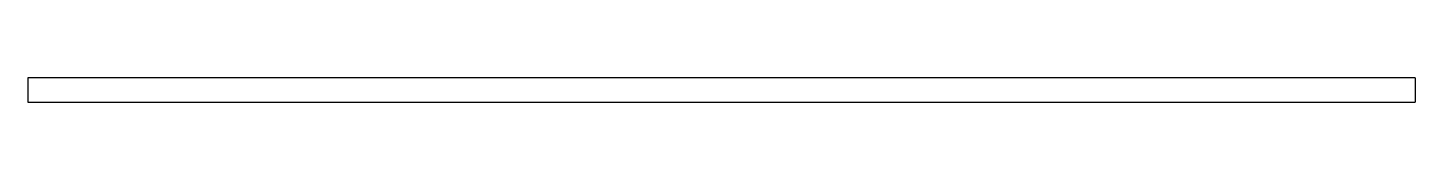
# Model space of a CAD drawing. Extents: x -36.5 to 34.5, y -5.2 to -4.
import ezdxf

# ---------------------------------------------------------------- set-up
doc = ezdxf.new("R2010")
doc.units = 0
doc.header["$MEASUREMENT"] = 0
doc.layers.add('VISIBLE', color=7, linetype='CONTINUOUS')

msp = doc.modelspace()

# ---------------------------------------------------------------- linework, layer by layer
at = {"layer": 'VISIBLE'}
for p, q in [((34.5, -4), (-36.5, -4)), ((-36.5, -4), (-36.5, -5.25)), ((34.5, -4), (34.5, -5.25)), ((-36.5, -5.25), (34.5, -5.25))]:
    msp.add_line(p, q, dxfattribs=at)

doc.saveas('drawing.dxf')
